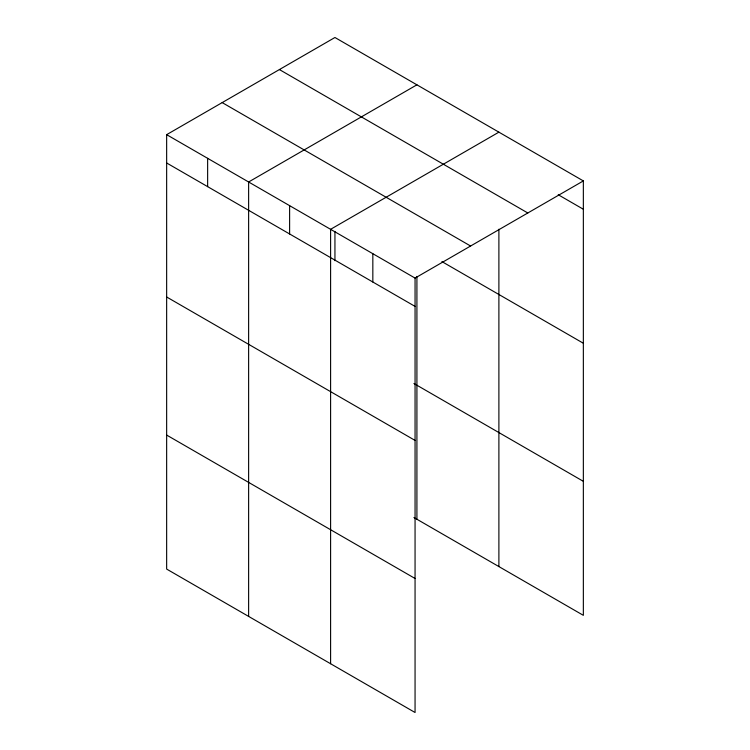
<?xml version="1.0" encoding="UTF-8"?>
<svg xmlns="http://www.w3.org/2000/svg" width="750" height="750" viewBox="0 0 750 750"><rect width="100%" height="100%" fill="white"/><g stroke="black" fill="none" stroke-linecap="round" stroke-linejoin="round"><path stroke-width="1.12" d="M166.65 134.662L415.059 278.081L415.059 712.5L166.65 569.081L166.65 134.662L334.941 37.5L583.35 180.919L583.35 615.337L413.916 517.519M416.916 84.825L248.625 181.988L248.625 616.406M498.891 132.159L330.6 229.312L330.6 663.741M415.059 278.081L583.35 180.919M558.216 194.728L583.35 209.241M279.403 69.562L527.812 212.981M222.188 102.6L470.597 246.019M441.909 261.591L583.35 343.247M166.65 162.975L415.059 306.394M413.916 383.503L583.35 481.331M166.65 296.991L415.059 440.409M166.65 435.066L415.059 578.484M498.891 229.228L498.891 566.578M416.916 276.412L416.916 519.253M372.834 253.697L372.834 282.019M334.941 231.422L334.941 260.681M289.613 205.65L289.613 233.972M207.637 158.325L207.637 186.638"/></g></svg>
